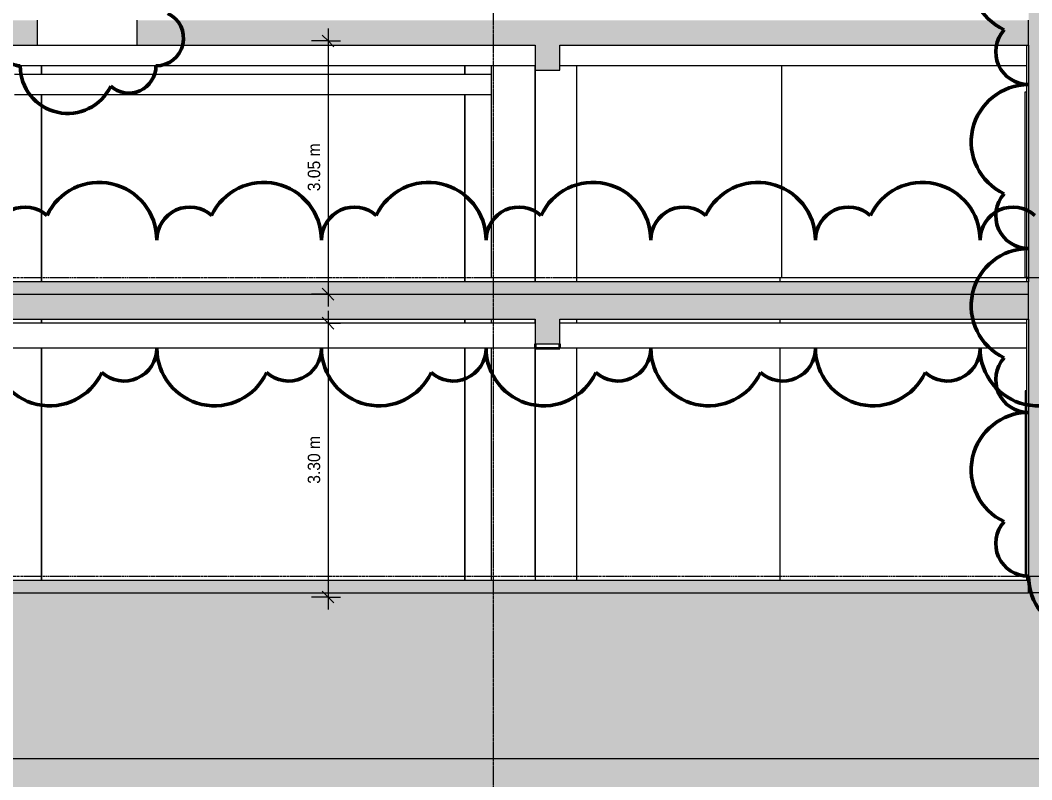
# Model space of a CAD drawing. Header units: millimetres. Extents: x 78096 to 288885, y -20632 to 149556.
# Drawn here: x 205628 to 217824, y 80549 to 89700 of the extents above; entities that cross this region are included whole.
import ezdxf

# ---------------------------------------------------------------- set-up
doc = ezdxf.new("R2010")
doc.units = ezdxf.units.MM
doc.linetypes.add('Centre', pattern=[31.75, 6.35, -4.7625, 15.875, -4.7625])
doc.linetypes.add('Grid Line', pattern=[22.225, 12.7, -3.175, 3.175, -3.175])
for name, color, linetype, lineweight in [('A-ANNO-DIMS', 211, 'Continuous', 9), ('A-ANNO-DIMS-100', 211, 'Continuous', 9), ('A-DETL', 90, 'Continuous', 9), ('A-DETL-GENF', 92, 'Continuous', 9), ('A-DOOR', 31, 'Continuous', 9), ('A-DOOR-FRAM', 31, 'Continuous', 9), ('A-FLOR', 192, 'Continuous', 9), ('A-FLOR-FNSH', 192, 'Continuous', 35), ('A-FLOR-LEVL', 51, 'Continuous', 9), ('A-FLOR-MCUT', 51, 'Continuous', 9), ('A-FLOR-PATT', 8, 'Continuous', 35), ('A-WALL', 113, 'Continuous', 9), ('A-WALL-FNSH', 113, 'Continuous', 25), ('G-ANNO-REVC', 71, 'Continuous', 50), ('I-WALL', 2, 'Continuous', 9), ('S-BEAM', 12, 'Continuous', 9), ('S-COLS', 52, 'Continuous', 9), ('S-GRID', 1, 'Continuous', 9)]:
    doc.layers.add(name, color=color, linetype=linetype, lineweight=lineweight)
doc.styles.add('Arial_3', font='arial.ttf', dxfattribs={"width": 0.9, "height": 150})
doc.dimstyles.new('1_5MM_1', dxfattribs={"dimscale": 304.8, "dimtxt": 153.03891, "dimasz": 0.463911, "dimexe": 0.492126, "dimexo": 0.984252, "dimgap": 0.164042, "dimtad": 1, "dimlfac": 0.001, "dimrnd": 0.05, "dimzin": 0, "dimdsep": 46, "dimtxsty": 'Arial_3', "dimblk1": 'OBLIQUE', "dimblk2": 'OBLIQUE', "dimsah": 1, "dimcen": 0.09, "dimdle": 0.492126, "dimazin": 0, "dimtfac": 1, "dimtdec": 4, "dimtix": 1, "dimtmove": 0, "dimatfit": 3, "dimfxl": 1, "dimtvp": 1, "dimtolj": 1, "dimtzin": 0, "dimlwd": 18, "dimlwe": 18, "dimarcsym": 2})
pattern_1 = [(0, (230762.54, 117385), (812.8, 203.2), [33.528, -576.072, 33.528, -576.072, -3251.2]), (0, (230762.54, 117385), (812.8, 203.2), [-1219.2, 33.528, -1185.672, 33.528, -576.072, -1422.4]), (0, (230762.54, 117385), (812.8, 203.2), [-3048, 33.528, -372.872, 33.528, -982.472]), (120, (231067.34, 117486.6), (-582.3764, 602.3054), [33.528, -576.072, 33.528, -3827.272]), (120, (231067.34, 117486.6), (-582.3764, 602.3054), [-643.128, -576.072, 33.528, -1185.672, -2032]), (120, (231067.34, 117486.6), (-582.3764, 602.3054), [-2438.4, 33.528, -576.072, 33.528, -1388.872]), (120, (231067.34, 117486.6), (-582.3764, 602.3054), [-3081.528, -372.872, 33.528, -982.472]), (240, (231168.94, 117893), (-230.4236, -805.5054), [33.528, -576.072, 33.528, -3827.272]), (240, (231168.94, 117893), (-230.4236, -805.5054), [-643.128, -576.072, 33.528, -1185.672, -2032]), (240, (231168.94, 117893), (-230.4236, -805.5054), [-2438.4, 33.528, -576.072, 33.528, -1388.872]), (240, (231168.94, 117893), (-230.4236, -805.5054), [-3081.528, -372.872, 33.528, -982.472])]
pattern_2 = [(50, (230762.54, 117385), (728.7365, -63.756), [76.2, -838.2]), (355, (230762.54, 117385), (-140.972, 764.228), [60.96, -670.56]), (100.451, (230823.3, 117379.7), (587.77, 700.467), [64.76, -712.36]), (46.184, (230762.5, 117588.2), (1084.316, -168.171), [114.3, -1257.3]), (96.636, (230852.9, 117574.2), (949.61, 989.71), [97.14, -1068.54]), (351.184, (230762.5, 117588.2), (949.62, 989.7), [91.44, -1005.84]), (21, (230864.14, 117537.4), (606.458, -409.0606), [76.2, -838.2]), (326, (230864.14, 117537.4), (247.208, 736.753), [60.96, -670.56]), (71.451, (230914.7, 117503.3), (853.668, 327.685), [64.76, -712.36]), (37.5, (230762.54, 117385), (12.3547, 338.2201), [33.528, -628.904, 33.528, -647.192, -673.1]), (37.5, (230762.54, 117385), (12.3547, 338.2201), [-1343.152, 33.528, -639.572]), (7.5, (230762.54, 117385), (267.2789, 400.7221), [33.528, -354.584, 33.528, -613.664, -256.54]), (7.5, (230762.54, 117385), (267.2789, 400.7221), [-1035.304, 33.528, -223.012]), (327.5, (230535.98, 117385), (542.3633, -22.9153), [33.528, -220.472, 33.528, -758.952, -1051.56]), (327.5, (230535.98, 117385), (542.3633, -22.9153), [-1046.48, 33.528, -1018.032]), (317.5, (230434.38, 117385), (592.517, 101.707), [33.528, -296.672, 33.528, -492.76, -746.76]), (317.5, (230434.38, 117385), (592.517, 101.707), [-856.488, 33.528, -713.232])]
pattern_3 = [(0, (230762.544, 117385), (203.2, 50.8), [16.764, -135.636, 16.764, -135.636, -812.8]), (0, (230762.544, 117385), (203.2, 50.8), [-304.8, 16.764, -288.036, 16.764, -135.636, -355.6]), (0, (230762.544, 117385), (203.2, 50.8), [-762, 16.764, -84.836, 16.764, -237.236]), (120, (230838.744, 117410.4), (-145.59409, 150.57636), [16.764, -135.636, 16.764, -135.636, -812.8]), (120, (230838.744, 117410.4), (-145.59409, 150.57636), [-304.8, 16.764, -288.036, 16.764, -135.636, -355.6]), (120, (230838.744, 117410.4), (-145.59409, 150.57636), [-762, 16.764, -84.836, 16.764, -237.236]), (240, (230864.144, 117512), (-57.60591, -201.37636), [16.764, -135.636, 16.764, -135.636, -812.8]), (240, (230864.144, 117512), (-57.60591, -201.37636), [-304.8, 16.764, -288.036, 16.764, -135.636, -355.6]), (240, (230864.144, 117512), (-57.60591, -201.37636), [-762, 16.764, -84.836, 16.764, -237.236])]

# ---------------------------------------------------------------- blocks, each defined once
blk = doc.blocks.new('Doors_IntSgl - 1000x2200-4285941-TOMH A-A')
at = {"layer": 'A-DOOR'}
for p, q in [((-7937, 88835), (-7957, 88835)), ((-7957, 88835), (-7957, 86600)), ((-7937, 86600), (-7957, 86600))]:
    blk.add_line(p, q, dxfattribs=at)
blk = doc.blocks.new('Doors_IntSgl - 1000x2200-V1-TOMH A-A')
at = {"layer": 'A-DOOR'}
for p, q in [((-7937, 85235), (-7952, 85235)), ((-7952, 85235), (-7952, 83000)), ((-7937, 83000), (-7952, 83000))]:
    blk.add_line(p, q, dxfattribs=at)
blk = doc.blocks.new('Direct Shape - M_Concrete-Rectangular Beam_30X60_8462097-4473950-TOMH A-A')
at = {"layer": 'S-BEAM', "lineweight": 35}
h = blk.add_hatch(dxfattribs=at)
h.set_pattern_fill('FP_7', color=250, style=0, pattern_type=2)
h.set_pattern_definition([(50, (5066.1, 117385), (728.7365, -63.756), [76.2, -838.2]), (355, (5066.1, 117385), (-140.972, 764.228), [60.96, -670.56]), (100.451, (5126.8, 117379.7), (587.77, 700.467), [64.76, -712.36]), (46.184, (5066.1, 117588.2), (1084.316, -168.17), [114.3, -1257.3]), (96.636, (5156.4, 117574.2), (949.61, 989.71), [97.14, -1068.54]), (351.184, (5066.1, 117588.2), (949.62, 989.7), [91.44, -1005.84]), (21, (5167.7, 117537.4), (606.458, -409.061), [76.2, -838.2]), (326, (5167.7, 117537.4), (247.208, 736.753), [60.96, -670.56]), (71.451, (5218.2, 117503.3), (853.668, 327.685), [64.76, -712.36]), (37.5, (5066.1, 117385), (12.3547, 338.2201), [33.528, -628.904, 33.528, -647.192, -673.1]), (37.5, (5066.1, 117385), (12.3547, 338.2201), [-1343.152, 33.528, -639.572]), (7.5, (5066.1, 117385), (267.279, 400.722), [33.528, -354.584, 33.528, -613.664, -256.54]), (7.5, (5066.1, 117385), (267.279, 400.722), [-1035.304, 33.528, -223.012]), (327.5, (4839.52, 117385), (542.3633, -22.9153), [33.528, -220.472, 33.528, -758.952, -1051.56]), (327.5, (4839.52, 117385), (542.3633, -22.9153), [-1046.48, 33.528, -1018.032]), (317.5, (4737.9, 117385), (592.517, 101.707), [33.528, -296.672, 33.528, -492.76, -746.76]), (317.5, (4737.9, 117385), (592.517, 101.707), [-856.488, 33.528, -713.232])])
h.paths.add_polyline_path([(-13562, 85750), (-13562, 85800), (-13862, 85800), (-13862, 85750)])
for p, q in [((-13862, 85800), (-13862, 85750)), ((-13862, 85750), (-13562, 85750)), ((-13562, 85750), (-13562, 85800))]:
    blk.add_line(p, q, dxfattribs=at)
blk = doc.blocks.new('Direct Shape - M_Concrete-Rectangular Beam_30X60_8462189-4473953-TOMH A-A')
at = {"layer": 'S-BEAM'}
for p, q in [((-13862, 86050), (-20162, 86050)), ((-13862, 85750), (-20162, 85750))]:
    blk.add_line(p, q, dxfattribs=at)
blk = doc.blocks.new('Direct Shape - M_Concrete-Rectangular Beam_30X60_8462187-4473960-TOMH A-A')
at = {"layer": 'S-BEAM'}
for p, q in [((-7937, 86050), (-13562, 86050)), ((-7937, 85750), (-13562, 85750))]:
    blk.add_line(p, q, dxfattribs=at)
blk = doc.blocks.new('Direct Shape - Basic Wall_300 mm_8356861-4474061-TOMH A-A')
at = {"layer": 'A-WALL', "lineweight": 18}
for p, q in [((-14710, 89050), (-14710, 89150)), ((-14710, 86550), (-14710, 88800)), ((-14710, 86050), (-14710, 86100)), ((-14710, 82950), (-14710, 85750))]:
    blk.add_line(p, q, dxfattribs=at)
blk = doc.blocks.new('Direct Shape - Basic Wall_400 mm_8358354-4474097-TOMH A-A')
at = {"layer": 'A-WALL', "lineweight": 18}
for p, q in [((-14362, 93250), (-14362, 95950)), ((-14362, 89950), (-14362, 90000)), ((-14362, 86550), (-14362, 86600))]:
    blk.add_line(p, q, dxfattribs=at)
blk = doc.blocks.new('Direct Shape - Basic Wall_500 mm_8361869-4474124-TOMH A-A')
at = {"layer": 'A-WALL', "lineweight": 18}
for p, q in [((-13862, 95650), (-13862, 93200)), ((-13362, 95700), (-13362, 93250)), ((-13362, 92450), (-13362, 91417)), ((-13862, 92400), (-13862, 89933)), ((-13862, 89100), (-13862, 86550)), ((-13362, 89150), (-13362, 86550)), ((-13362, 86100), (-13362, 86050)), ((-13862, 85750), (-13862, 82950)), ((-13362, 85750), (-13362, 82950))]:
    blk.add_line(p, q, dxfattribs=at)
blk = doc.blocks.new('Direct Shape - Basic Wall_250 mm_8361988-4474154-TOMH A-A')
at = {"layer": 'A-WALL', "lineweight": 18}
for p, q in [((-10912, 86600), (-10912, 86550)), ((-10912, 86100), (-10912, 86050)), ((-10912, 85750), (-10912, 82950))]:
    blk.add_line(p, q, dxfattribs=at)
blk = doc.blocks.new('Direct Shape - Basic Wall_300 mm_8441738-4474203-TOMH A-A')
at = {"layer": 'A-WALL', "lineweight": 18}
for p, q in [((-19812, 89150), (-19812, 89050)), ((-19812, 88800), (-19812, 86550)), ((-20812, 86050), (-20812, 86100)), ((-19812, 86100), (-19812, 86050)), ((-20812, 82950), (-20812, 85750)), ((-19812, 85750), (-19812, 82950))]:
    blk.add_line(p, q, dxfattribs=at)
blk = doc.blocks.new('Direct Shape - Basic Wall_300 mm_8441533-4474204-TOMH A-A')
at = {"layer": 'A-WALL', "lineweight": 18}
for p, q in [((-19812, 89050), (-19812, 89150)), ((-14710, 89150), (-14710, 89050)), ((-19812, 86550), (-19812, 88800)), ((-14710, 88800), (-14710, 86550)), ((-19812, 86050), (-19812, 86100)), ((-14710, 86100), (-14710, 86050)), ((-19812, 82950), (-19812, 85750)), ((-14710, 85750), (-14710, 82950))]:
    blk.add_line(p, q, dxfattribs=at)
blk = doc.blocks.new('Direct Shape - M_Concrete-Rectangular Beam_30X60_8431584-4475326-TOMH A-A')
at = {"layer": 'S-BEAM'}
blk.add_line((-7937, 89150), (-13562, 89150), dxfattribs=at)
blk = doc.blocks.new('Direct Shape - M_Concrete-Rectangular Beam_30X60_8431679-4475348-TOMH A-A')
at = {"layer": 'S-BEAM'}
blk.add_line((-13862, 89150), (-20162, 89150), dxfattribs=at)
blk = doc.blocks.new('Family - ___-4987892-TOMH A-A')
at = {"layer": 'G-ANNO-REVC'}
for centre, radius, start, end in [((-20069, 89767), 332, 90, 244.7912), ((-18432, 89482), 332, 270, 64.7912), ((-20069, 89340), 190, 138.1897, 270), ((-19496, 89150), 573, 180, 334.7912), ((-18759, 89150), 327, 228.1897, 0)]:
    blk.add_arc(centre, radius, start, end, dxfattribs=at)
blk = doc.blocks.new('Family - ___-4988021-TOMH A-A')
at = {"layer": 'G-ANNO-REVC'}
for centre, radius, start, end in [((-7912, 90209), 691, 90, 244.7912), ((-7912, 89320), 395, 138.1897, 270), ((-7912, 88234), 691, 90, 244.7912), ((-7912, 87345), 395, 138.1897, 270), ((-7912, 86259), 691, 90, 244.7912), ((-7912, 85370), 395, 138.1897, 270), ((-7912, 84284), 691, 90, 244.7912), ((-7912, 83395), 395, 138.1897, 270), ((-7226, 83000), 686, 180, 334.7912)]:
    blk.add_arc(centre, radius, start, end, dxfattribs=at)
blk = doc.blocks.new('DIMBLOCK10-TOMH A-A')
at = {"layer": 'A-ANNO-DIMS-100', "lineweight": 18}
for p, q in [((209339, 89450), (209268, 89521)), ((209339, 89600), (209339, 86250)), ((209339, 89450), (209138, 89450)), ((209339, 89450), (209409, 89379)), ((209339, 89450), (209489, 89450)), ((209339, 86400), (209268, 86471)), ((209339, 86400), (209138, 86400)), ((209339, 86400), (209409, 86329)), ((209339, 86400), (209489, 86400))]:
    blk.add_line(p, q, dxfattribs=at)
at = {"layer": 'A-ANNO-DIMS-100', "color": 0, "lineweight": 18, "insert": (209094, 87640), "char_height": 150, "width": 683.73, "attachment_point": 1, "rotation": 90, "line_spacing_factor": 0.941778, "style": 'Arial_3'}
blk.add_mtext('3.05 m', dxfattribs=at)
blk = doc.blocks.new('_Oblique')
at = {"color": 0, "linetype": 'ByBlock', "lineweight": -2}
blk.add_line((-0.5, -0.5), (0.5, 0.5), dxfattribs=at)
blk = doc.blocks.new('DIMBLOCK11-TOMH A-A')
at = {"layer": 'A-ANNO-DIMS-100', "lineweight": 18}
for p, q in [((209339, 86050), (209268, 86121)), ((209339, 86200), (209339, 82600)), ((209339, 86050), (209138, 86050)), ((209339, 86050), (209409, 85979)), ((209339, 86050), (209489, 86050)), ((209339, 82750), (209268, 82821)), ((209339, 82750), (209138, 82750)), ((209339, 82750), (209409, 82679)), ((209339, 82750), (209489, 82750))]:
    blk.add_line(p, q, dxfattribs=at)
at = {"layer": 'A-ANNO-DIMS-100', "color": 0, "lineweight": 18, "insert": (209094, 84115), "char_height": 150, "width": 683.73, "attachment_point": 1, "rotation": 90, "line_spacing_factor": 0.941778, "style": 'Arial_3'}
blk.add_mtext('3.30 m', dxfattribs=at)
blk = doc.blocks.new('Family - ___-4989712-TOMH A-A')
at = {"layer": 'G-ANNO-REVC'}
for centre, radius, start, end in [((-19117, 87052), 695, 360, 154.7912), ((-17132, 87052), 695, 360, 154.7912), ((-15147, 87052), 695, 360, 154.7912), ((-13161, 87052), 695, 360, 154.7912), ((-11176, 87052), 695, 360, 154.7912), ((-9190, 87052), 695, 360, 154.7912), ((-20011, 87052), 397, 48.1897, 180), ((-18025, 87052), 397, 48.1897, 180), ((-16040, 87052), 397, 48.1897, 180), ((-14055, 87052), 397, 48.1897, 180), ((-12069, 87052), 397, 48.1897, 180), ((-10084, 87052), 397, 48.1897, 180), ((-8099, 87052), 397, 48.1897, 180), ((-19713, 85750), 695, 180, 334.7912), ((-18819, 85750), 397, 228.1897, 0), ((-17727, 85750), 695, 180, 334.7912), ((-16834, 85750), 397, 228.1897, 0), ((-15742, 85750), 695, 180, 334.7912), ((-14849, 85750), 397, 228.1897, 0), ((-13757, 85750), 695, 180, 334.7912), ((-12863, 85750), 397, 228.1897, 0), ((-11771, 85750), 695, 180, 334.7912), ((-10878, 85750), 397, 228.1897, 0), ((-9786, 85750), 695, 180, 334.7912), ((-8893, 85750), 397, 228.1897, 0), ((-7801, 85750), 695, 180, 334.7912)]:
    blk.add_arc(centre, radius, start, end, dxfattribs=at)

msp = doc.modelspace()

# ---------------------------------------------------------------- hatches: boundary and pattern name
at = {"layer": 'A-DETL-GENF'}
h = msp.add_hatch(dxfattribs=at)
h.set_pattern_fill('FP_7', color=50, style=0, pattern_type=2)
h.set_pattern_definition(pattern_2)
h.paths.add_polyline_path([(217784.424, 82800), (218184.412, 82800), (218184.412, 141050), (217784.412, 141050), (217784.424, 82884.048)])
h = msp.add_hatch(dxfattribs=at)
h.set_pattern_fill('FP_7', color=50, style=0, pattern_type=2)
h.set_pattern_definition(pattern_2)
h.paths.add_polyline_path([(268634.367, 80800), (268634.367, 90050), (268484.38, 90050), (268484.38, 89750), (268334.38, 89750), (268334.38, 89050), (268177.262, 89050), (268177.262, 90050), (267880.466, 90050), (267880.466, 88800), (268334.38, 88800), (268334.38, 82800), (230084.458, 82800), (230084.298, 82750), (229684.458, 82750), (229684.27, 82800), (200734.282, 82800), (200734.282, 86100), (205234.386, 86100), (205234.386, 85800), (205534.386, 85800), (205534.386, 86100), (211834.364, 86100), (211834.364, 85800), (212134.411, 85800), (212134.411, 86100), (217784.412, 86100), (217784.412, 86400), (200734.399, 86400), (200734.399, 89400), (205234.386, 89400), (205234.386, 89100), (205534.386, 89100), (205534.386, 89400), (205834.394, 89400), (205834.394, 89700), (200734.399, 89700), (200734.399, 90000), (200434.386, 90000), (200434.399, 80800), (263050.796, 80800)])
h.paths.add_polyline_path([(262134.367, 88800), (267331.843, 88800), (267331.843, 90050), (267039.117, 90050), (267039.117, 89050), (262434.363, 89050), (262434.363, 89700), (247108.423, 89700), (247108.423, 90050), (246998.423, 90050), (246998.423, 89700), (230084.458, 89700), (230084.458, 89400), (241434.374, 89400), (241434.374, 89100), (241734.374, 89100), (241734.374, 89400), (244934.349, 89400), (244934.349, 89100), (245234.362, 89100), (245234.362, 89400), (253584.342, 89400), (253584.342, 89100), (253884.342, 89100), (253884.342, 89400), (262134.367, 89400), (262134.367, 88850.705)])
h.paths.add_polyline_path([(211834.364, 89100), (212134.411, 89100), (212134.411, 89400), (217784.412, 89400), (217784.412, 89700), (207034.394, 89700), (207034.394, 89400), (211834.364, 89400), (211834.364, 89164.74)])
h.paths.add_polyline_path([(228336.374, 89400), (229484.553, 89400), (229484.553, 89700), (227584.412, 89700), (227584.412, 89400), (227932.718, 89400)])
h = msp.add_hatch(dxfattribs=at)
h.set_pattern_fill('FP_5', color=50, style=0, pattern_type=2)
h.set_pattern_definition([(0, (230762.54, 117385), (635, 635), [635, -635]), (0, (230762.54, 117623.1), (635, 635), [635, -635]), (0, (230762.54, 117861.25), (635, 635), [635, -635]), (90, (230841.9, 117940.6), (-635, 635), [635, -635]), (90, (231080.04, 117940.6), (-635, 635), [635, -635]), (90, (231318.2, 117940.6), (-635, 635), [635, -635])])
h.paths.add_polyline_path([(185548.831, 70950.735), (288884.785, 70950.735), (288884.785, 87727.838), (270873.677, 88373.033), (270873.677, 89200.043), (268634.367, 89635.002), (268634.367, 80800), (200434.399, 80800), (200434.399, 89640), (199597.595, 89566.789), (197269.142, 89623), (185548.831, 89623), (185548.831, 80999.841)])
h = msp.add_hatch(dxfattribs=at)
h.set_pattern_fill('FP_3', color=55, style=0, pattern_type=2)
h.set_pattern_definition(pattern_3)
h.paths.add_polyline_path([(205327.979, 86400), (217784.424, 86400), (217784.424, 86550), (200734.399, 86550), (200734.399, 86400), (204924.323, 86400)])
h = msp.add_hatch(dxfattribs=at)
h.set_pattern_fill('FP_3', color=55, style=0, pattern_type=2)
h.set_pattern_definition(pattern_3)
h.paths.add_polyline_path([(200734.38, 82800), (217784.424, 82800), (217784.424, 82950), (200734.38, 82950), (200734.38, 82884.048)])
at = {"layer": 'A-FLOR-PATT', "lineweight": 9}
h = msp.add_hatch(dxfattribs=at)
h.set_pattern_fill('FP_2', color=256, style=0, pattern_type=2)
h.set_pattern_definition(pattern_1)
h.paths.add_polyline_path([(222584.424, 86400), (224384.412, 86400), (224384.412, 86590), (222584.424, 86590), (222584.424, 86423.457)])
h.paths.add_polyline_path([(222384.424, 86400), (222384.424, 86590), (222334.424, 86590), (222334.424, 86400)])
h.paths.add_polyline_path([(229484.553, 86400), (229484.553, 86590), (227589.468, 86590), (227589.468, 86400), (229143.687, 86400)])
h.paths.add_polyline_path([(217779.161, 86550), (217784.412, 86550), (217784.412, 86590), (217759.424, 86590), (217759.424, 86550)])
h = msp.add_hatch(dxfattribs=at)
h.set_pattern_fill('FP_2', color=256, style=0, pattern_type=2)
h.set_pattern_definition(pattern_1)
h.paths.add_polyline_path([(217759.424, 82950), (217784.412, 82950), (217784.412, 82990), (217759.424, 82990)])

# ---------------------------------------------------------------- linework, layer by layer
at = {"layer": 'A-DETL', "lineweight": 18}
for p, q in [((205834.394, 89400), (205834.394, 89700)), ((207034.394, 89700), (207034.394, 89400)), ((217784.412, 89400), (217784.412, 89700)), ((205534.386, 89400), (205834.394, 89400)), ((207034.394, 89400), (211834.364, 89400)), ((211834.364, 89400), (211834.364, 89100)), ((212134.411, 89100), (212134.411, 89400)), ((212134.411, 89400), (217784.412, 89400)), ((217784.412, 89400), (217784.412, 86550)), ((211834.364, 89100), (212134.411, 89100)), ((217784.424, 86550), (200734.399, 86550)), ((217784.424, 86400), (217784.424, 86550)), ((200734.399, 86400), (217784.424, 86400)), ((217784.412, 86100), (217784.412, 86400)), ((205534.386, 86100), (211834.364, 86100)), ((211834.364, 86100), (211834.364, 85800)), ((212134.411, 85800), (212134.411, 86100)), ((212134.411, 86100), (217784.412, 86100)), ((217784.412, 86100), (217784.412, 82950)), ((211834.364, 85800), (212134.411, 85800)), ((217784.424, 82950), (200734.38, 82950)), ((217784.424, 82800), (217784.424, 82950)), ((200734.38, 82800), (217784.424, 82800)), ((218184.424, 82800), (217784.424, 82800)), ((268634.367, 80800), (200914.399, 80800))]:
    msp.add_line(p, q, dxfattribs=at)
at = {"layer": 'A-FLOR', "lineweight": 18}
for p, q in [((205834.394, 89400), (207034.394, 89400)), ((205559.386, 89050), (211304.458, 89050)), ((211304.458, 88800), (205559.386, 88800))]:
    msp.add_line(p, q, dxfattribs=at)
at = {"layer": 'A-FLOR-FNSH', "color": 7, "lineweight": 18}
for p, q in [((217784.412, 86600), (217759.424, 86600)), ((217759.424, 86600), (217759.424, 86550)), ((217759.424, 82990), (217759.424, 82950))]:
    msp.add_line(p, q, dxfattribs=at)
at = {"layer": 'A-FLOR-LEVL', "linetype": 'Centre'}
for p, q in [((192334.611, 86600), (278486.268, 86600)), ((192334.611, 83000), (278486.268, 83000))]:
    msp.add_line(p, q, dxfattribs=at)
at = {"layer": 'A-FLOR-MCUT', "lineweight": 18}
msp.add_line((217784.412, 86590), (217759.424, 86590), dxfattribs=at)
at = {"layer": 'A-WALL', "lineweight": 18}
for p, q in [((211304.458, 89150), (211304.458, 86600)), ((211304.458, 86600), (211834.213, 86600)), ((214809.411, 86600), (217739.424, 86600)), ((211304.458, 86100), (211304.458, 86050)), ((211304.458, 85750), (211304.458, 82950)), ((217759.424, 82990), (217784.412, 82990))]:
    msp.add_line(p, q, dxfattribs=at)
at = {"layer": 'A-WALL-FNSH', "color": 7, "lineweight": 18}
for p, q in [((217759.424, 89400), (217759.424, 86600)), ((217759.424, 86600), (217784.412, 86600)), ((217759.424, 86100), (217759.424, 83000)), ((217759.424, 83000), (217759.424, 82990))]:
    msp.add_line(p, q, dxfattribs=at)
at = {"layer": 'I-WALL', "lineweight": 18}
for p, q in [((214809.411, 86600), (214809.411, 89150)), ((212334.424, 86600), (214809.411, 86600))]:
    msp.add_line(p, q, dxfattribs=at)
at = {"layer": 'S-COLS'}
for p, q in [((211834.213, 89150), (211834.213, 86550)), ((211834.213, 86100), (211834.213, 86050)), ((211834.213, 85750), (211834.213, 83000))]:
    msp.add_line(p, q, dxfattribs=at)
at = {"layer": 'S-GRID', "linetype": 'Grid Line'}
msp.add_line((211334.389, 78125.107), (211334.389, 148256.175), dxfattribs=at)

# ---------------------------------------------------------------- block references
at = {"layer": 'A-DOOR-FRAM'}
for name in ['Doors_IntSgl - 1000x2200-4285941-TOMH A-A', 'Doors_IntSgl - 1000x2200-V1-TOMH A-A']:
    msp.add_blockref(name, (225696.455, 0), dxfattribs=at)
at = {"layer": 'A-WALL', "lineweight": 18}
for name in ['Direct Shape - Basic Wall_400 mm_8358354-4474097-TOMH A-A', 'Direct Shape - Basic Wall_500 mm_8361869-4474124-TOMH A-A', 'Direct Shape - Basic Wall_300 mm_8441738-4474203-TOMH A-A', 'Direct Shape - Basic Wall_300 mm_8441533-4474204-TOMH A-A', 'Direct Shape - Basic Wall_300 mm_8356861-4474061-TOMH A-A', 'Direct Shape - Basic Wall_250 mm_8361988-4474154-TOMH A-A']:
    msp.add_blockref(name, (225696.455, 0), dxfattribs=at)
at = {"layer": 'G-ANNO-REVC'}
for name in ['Family - ___-4987892-TOMH A-A', 'Family - ___-4988021-TOMH A-A', 'Family - ___-4989712-TOMH A-A']:
    msp.add_blockref(name, (225696.455, 0), dxfattribs=at)
at = {"layer": 'S-BEAM'}
for name in ['Direct Shape - M_Concrete-Rectangular Beam_30X60_8431679-4475348-TOMH A-A', 'Direct Shape - M_Concrete-Rectangular Beam_30X60_8431584-4475326-TOMH A-A', 'Direct Shape - M_Concrete-Rectangular Beam_30X60_8462189-4473953-TOMH A-A', 'Direct Shape - M_Concrete-Rectangular Beam_30X60_8462187-4473960-TOMH A-A', 'Direct Shape - M_Concrete-Rectangular Beam_30X60_8462097-4473950-TOMH A-A']:
    msp.add_blockref(name, (225696.455, 0), dxfattribs=at)

# ---------------------------------------------------------------- dimensions: what is measured, and where the dimension line sits
at = {"layer": 'A-ANNO-DIMS', "lineweight": 18}
for base, p1, p2, override, picture, middle in [((209338.51, 86400), (209438.495, 89450), (209438.495, 86400), {"dimpost": '<> m', "dimfxl": 3050}, 'DIMBLOCK10-TOMH A-A', (209211.873, 87925)), ((209338.51, 82750), (209438.495, 86050), (209438.495, 82750), {"dimpost": '<> m', "dimfxl": 3300}, 'DIMBLOCK11-TOMH A-A', (209211.873, 84400))]:
    dim = msp.add_linear_dim(base=base, p1=p1, p2=p2, angle=90, dimstyle='1_5MM_1', override=override, dxfattribs=at)
    dim.commit()
    dim.dimension.update_dxf_attribs({"geometry": picture, "text_midpoint": middle})

doc.saveas('drawing.dxf')
